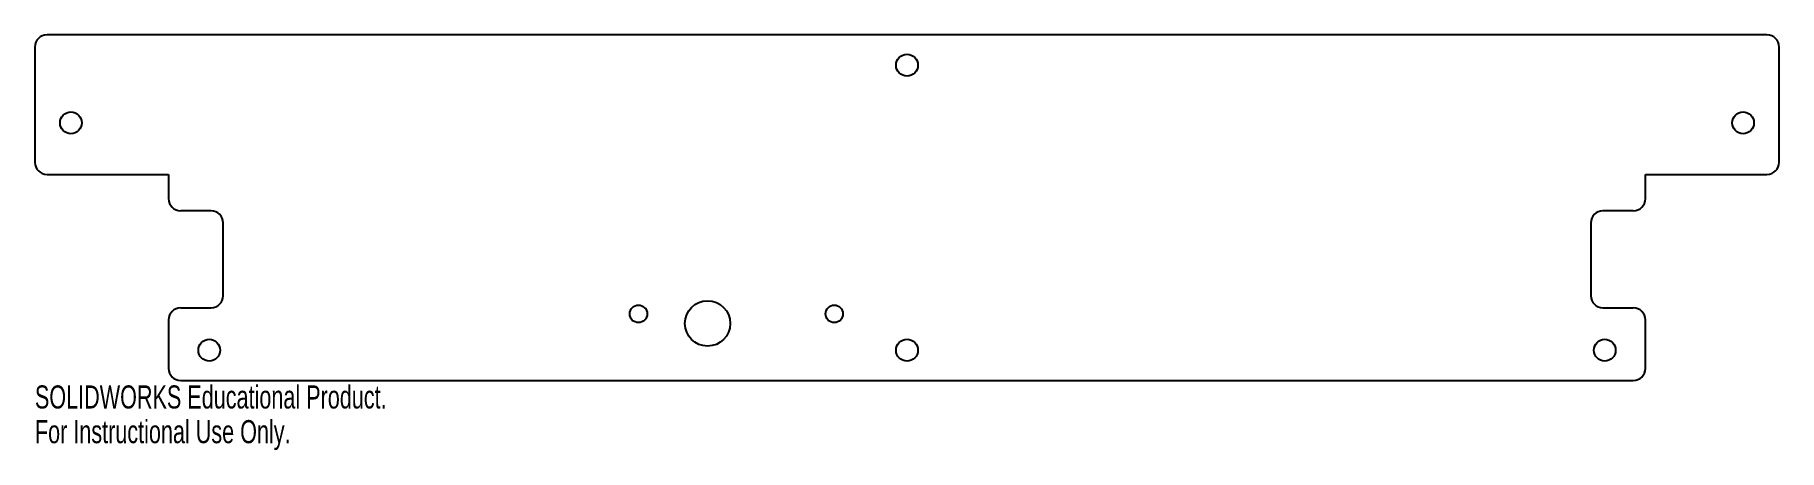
# Model space of a CAD drawing. Header units: inches. Extents: x -7.2 to 7.2, y -2 to 1.4.
import ezdxf

# ---------------------------------------------------------------- set-up
doc = ezdxf.new("R2010")
doc.units = ezdxf.units.IN
doc.header["$MEASUREMENT"] = 0
doc.styles.add('SLDTEXTSTYLE0', font='TXT', dxfattribs={"width": 0.7})

msp = doc.modelspace()

# ---------------------------------------------------------------- linework, layer by layer
at = {"color": 7, "linetype": 'Continuous', "lineweight": 25}
for p, q in [((-7.193, 1.325), (-7.193, 0.375)), ((7.093, 1.425), (-7.093, 1.425)), ((7.193, 0.375), (7.193, 1.325)), ((-7.093, 0.275), (-6.09, 0.275)), ((-6.09, 0.275), (-6.09, 0.075)), ((6.09, 0.075), (6.09, 0.275)), ((6.09, 0.275), (7.093, 0.275)), ((-5.74, -0.025), (-5.99, -0.025)), ((-5.64, -0.725), (-5.64, -0.125)), ((5.64, -0.125), (5.64, -0.725)), ((5.99, -0.025), (5.74, -0.025)), ((-5.99, -0.825), (-5.74, -0.825)), ((5.74, -0.825), (5.99, -0.825)), ((-6.09, -0.925), (-6.09, -1.325)), ((6.09, -1.325), (6.09, -0.925)), ((-5.99, -1.425), (5.99, -1.425))]:
    msp.add_line(p, q, dxfattribs=at)
for centre, radius in [((0, 1.175), 0.09), ((-6.896, 0.7), 0.09), ((6.896, 0.7), 0.09), ((-2.215, -0.875), 0.072), ((-1.645, -0.954), 0.187), ((-0.6, -0.875), 0.072), ((-5.755, -1.175), 0.09), ((0, -1.175), 0.09), ((5.755, -1.175), 0.09)]:
    msp.add_circle(centre, radius, dxfattribs=at)
for centre, start, end in [((-7.093, 1.325), 90, 180), ((7.093, 1.325), 0, 90), ((-7.093, 0.375), 180, 270), ((7.093, 0.375), 270, 0), ((-5.99, 0.075), 180, 270), ((5.99, 0.075), 270, 0), ((-5.74, -0.125), 0, 90), ((5.74, -0.125), 90, 180), ((-5.99, -0.925), 90, 180), ((-5.74, -0.725), 270, 0), ((5.74, -0.725), 180, 270), ((5.99, -0.925), 0, 90), ((-5.99, -1.325), 180, 270), ((5.99, -1.325), 270, 0)]:
    msp.add_arc(centre, 0.1, start, end, dxfattribs=at)

# ---------------------------------------------------------------- texts
at = {"color": 7, "linetype": 'Continuous', "char_height": 0.1903, "attachment_point": 1, "style": 'SLDTEXTSTYLE0'}
for s, insert in [('SOLIDWORKS Educational Product.', (-7.193, -1.465)), ('For Instructional Use Only.', (-7.193, -1.751))]:
    msp.add_mtext(s, dxfattribs=dict(at, insert=insert))

doc.saveas('drawing.dxf')
